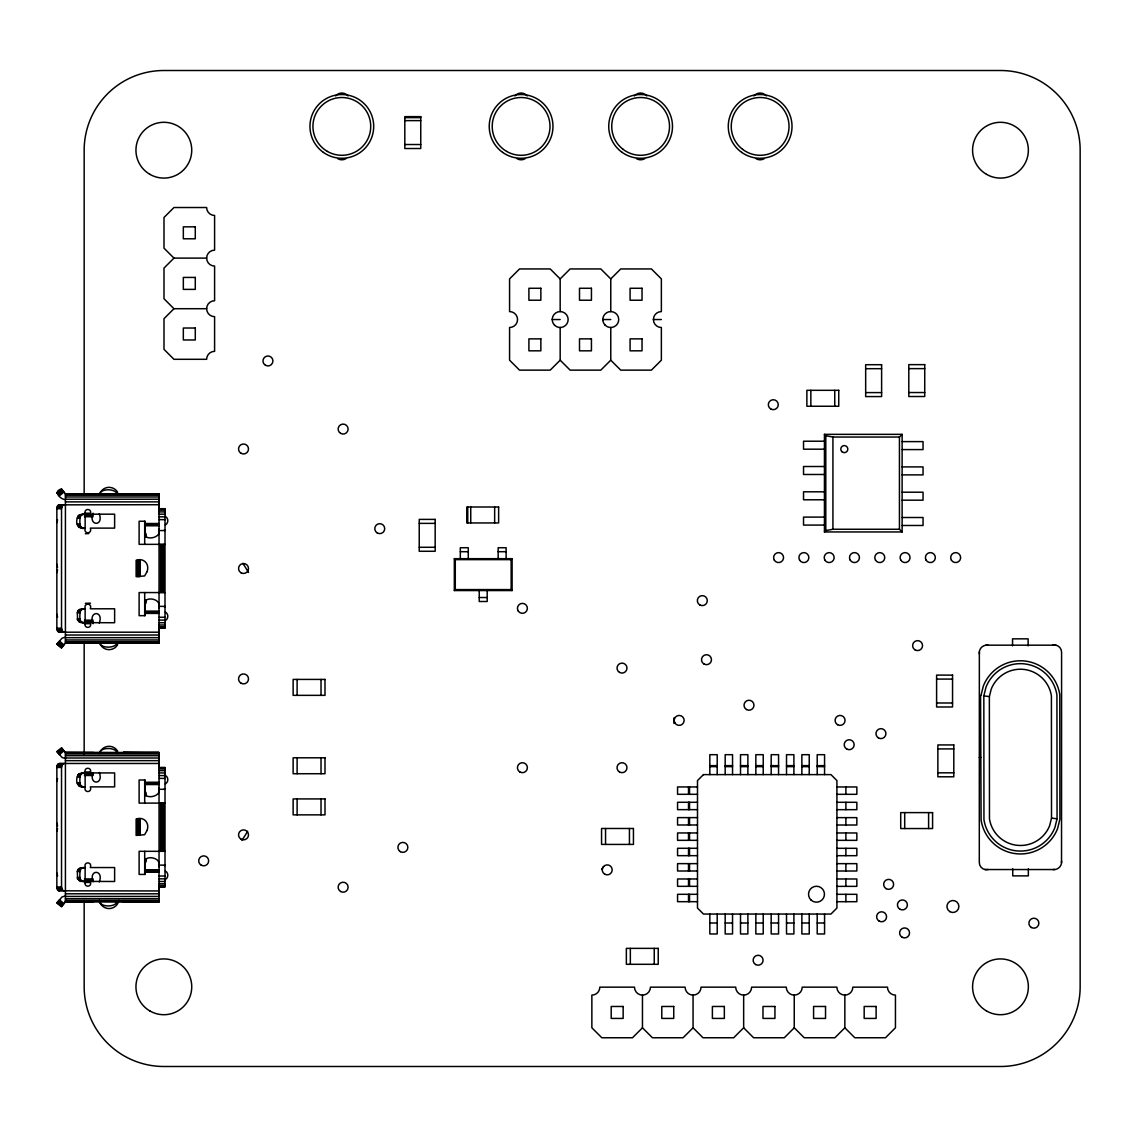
<?xml version="1.0" encoding="UTF-8"?>
<svg xmlns="http://www.w3.org/2000/svg" width="1137" height="1137" viewBox="0 0 1137 1137"><rect width="100%" height="100%" fill="white"/><g stroke="black" fill="none" stroke-linecap="round" stroke-linejoin="round"><path stroke-width="1.5" d="M159.038 632.2L59.337 632.2L57.575 631.035L56.85 628.221L56.85 508.694L57.575 505.88L59.337 504.714M56.85 522.636L57.575 519.822M63.999 632.2L62.251 631.035L61.526 628.221L61.526 508.694L62.251 505.88L63.999 504.714M56.85 572.636L57.575 569.822M59.337 890.953L57.575 889.788L56.85 886.974L56.85 767.447L57.575 764.632L59.337 763.467L159.038 763.467M56.85 781.389L57.575 778.575M63.999 890.953L62.251 889.788L61.526 886.974L61.526 767.447L62.251 764.632L63.999 763.467M56.85 831.389L57.575 828.575M159.038 507.699L158.796 508.893L159.038 499.242L65.42 499.228M159.038 766.452L158.796 767.646L159.038 758.009L65.42 757.995M77.316 518.159L78.894 515.146L81.921 514.18L114.624 514.18L114.624 528.122L90.32 528.122C92.708 534.319 82.944 534.319 85.332 528.122C79.064 530.027 75.056 523.901 77.316 518.159L79.96 518.159L80.969 515.345L83.413 514.18L78.169 515.843L80.429 516.17L77.671 516.61L80.073 517.122L77.415 517.307L79.96 518.159C80.016 521.258 78.68 527.625 83.413 528.122L78.823 527.085L80.969 526.957L77.614 525.536L80.073 525.166L77.401 524.91L79.96 524.129L77.316 524.129M77.316 612.772L79.803 609.233L85.332 608.792C82.944 602.596 92.708 602.596 90.32 608.792L114.624 608.792L114.624 622.735L80.883 622.635L77.614 620.162L77.316 612.772L79.96 612.772L80.969 609.958L83.413 608.792L78.169 610.47L80.429 610.782L77.671 611.237L80.073 611.749L77.415 611.919L79.96 612.772C80.016 615.884 78.68 622.237 83.413 622.735L78.823 621.697L80.969 621.569L77.614 620.162L80.073 619.779L77.401 619.523L79.96 618.755L77.316 618.755M77.316 776.912L78.894 773.899L81.921 772.933L114.624 772.933L114.624 786.875L90.32 786.875C92.708 793.072 82.944 793.072 85.332 786.875C79.064 788.78 75.056 782.654 77.316 776.912L79.96 776.912L80.969 774.098L83.413 772.933L78.169 774.595L80.429 774.922L77.671 775.377L80.073 775.889L77.415 776.059L79.96 776.912C80.016 780.01 78.68 786.378 83.413 786.875L78.823 785.838L80.969 785.71L77.614 784.303L80.073 783.919L77.401 783.663L79.96 782.896L77.316 782.896M77.316 871.539L79.803 868L85.332 867.545C82.944 861.349 92.708 861.349 90.32 867.545L114.624 867.545L114.624 881.488L80.883 881.388L77.614 878.915L77.316 871.539L79.96 871.539L80.969 868.711L83.413 867.545L78.169 869.222L80.429 869.535L77.671 869.99L80.073 870.501L77.415 870.686L79.96 871.539C80.016 874.637 78.68 881.004 83.413 881.488L78.823 880.464L80.969 880.322L77.614 878.915L80.073 878.546L77.401 878.276L79.96 877.508L77.316 877.508M99.274 753.504C99.644 746.838 116.841 746.838 117.21 753.504M117.21 900.916C116.841 907.582 99.644 907.582 99.274 900.916M159.038 604.529C158.583 598.957 147.696 596.996 145.095 601.274L145.095 615.671L139.112 615.671L139.112 592.562L165.007 592.562M145.095 604.699L145.166 600.848M159.038 528.947L158.839 533.637C156.934 537.943 147.54 539.748 145.095 535.641L145.095 521.243L139.112 521.243L139.112 544.353L165.007 544.353M158.839 533.637L159.038 532.372M159.038 863.296C158.583 857.71 147.696 855.749 145.095 860.027L145.095 874.424L139.112 874.424L139.112 851.315L165.007 851.315M145.095 863.452L145.166 859.6M159.038 787.699L158.839 792.404C156.934 796.696 147.54 798.501 145.095 794.393L145.095 779.996L139.112 779.996L139.112 803.106L165.007 803.106M158.839 792.404L159.038 791.139M980.975 695.574L983.334 686.037A39.823 39.823 0 0 1 1059.783 694.679L1059.911 819.152L1057.552 828.688A39.823 39.823 0 0 1 981.103 820.047L980.563 695.517M983.832 695.915L986.021 687.089A36.938 36.938 0 0 1 1056.927 695.105L1057.055 818.796L1054.866 827.622A36.938 36.938 0 0 1 983.946 819.606L983.832 695.915L989.361 696.597L989.474 818.782A31.353 31.353 0 0 0 1049.664 825.59L1051.512 818.114L1051.412 695.929A31.353 31.353 0 0 0 991.222 689.121L989.361 696.597M93.106 753.334L93.476 752.509M65.42 758.493L62.123 757.526L56.85 751.543L61.54 747.833L65.42 752.509L159.038 752.509L159.038 901.911L123.35 901.812L123.379 901.101L159.038 901.542L123.009 901.911M99.416 493.728C101.69 488.455 114.794 488.455 117.068 493.728M117.068 643.187C114.794 648.46 101.69 648.46 99.416 643.187M145.166 604.273L146.09 599.853M145.166 863.026L146.09 858.62M601.601 869.421L603.633 866.536M65.42 637.175L62.123 638.141L56.85 644.125L61.455 647.934L65.42 643.158L65.42 493.756L61.455 488.981C52.359 491.298 60.332 499.271 65.42 499.726M93.22 752.552L65.42 752.509L65.42 901.911L61.455 906.686L56.85 902.877L62.123 896.894L65.42 895.928M206.636 308.71A7.973 7.973 0 0 1 214.595 300.736L214.595 266.072A7.973 7.973 0 0 1 206.636 258.113L173.961 258.113L163.998 268.076L163.998 298.747L173.961 308.71L206.636 308.71A7.973 7.973 0 0 0 214.595 316.669L214.595 351.333A7.973 7.973 0 0 0 206.636 359.306L173.961 359.306L163.998 349.343L163.998 318.673L173.961 308.71M560.171 311.581L560.171 278.906L570.134 268.943L600.805 268.943L610.768 278.906L610.768 311.581M610.768 278.906L620.731 268.943L651.402 268.943L661.364 278.906L661.364 311.581A7.973 7.973 0 0 0 653.391 319.54A7.973 7.973 0 0 0 661.364 327.513L661.364 360.187L651.402 370.136L620.731 370.136L610.768 360.187L610.768 327.513M560.171 327.513L560.171 360.187L550.209 370.136L519.538 370.136L509.575 360.187L509.575 327.513A7.973 7.973 0 0 0 517.548 319.54A7.973 7.973 0 0 0 509.575 311.581L509.575 278.906L519.538 268.943L550.209 268.943L560.171 278.906M610.768 360.187L600.805 370.136L570.134 370.136L560.171 360.187M454.331 590.558L455.283 589.591L511.153 589.591L512.105 590.558L512.105 558.679L454.331 558.679L454.331 590.558L512.105 590.558M454.331 558.679L455.283 559.631L511.153 559.631L512.105 558.679M902.124 531.945L899.438 529.259L899.438 437.034L902.124 434.348L824.439 434.348L824.439 531.945L902.124 531.945L902.124 434.348M824.439 531.945L825.789 530.609L832.924 529.259L899.438 529.259M642.462 1027.791L632.499 1037.754L601.828 1037.754L591.865 1027.791L591.865 995.117A7.973 7.973 0 0 0 599.839 987.158L634.503 987.158A7.973 7.973 0 0 0 642.462 995.117L642.462 1027.791L652.425 1037.754L683.095 1037.754L693.058 1027.791L693.058 995.117A7.973 7.973 0 0 1 685.099 987.158L650.435 987.158A7.973 7.973 0 0 1 642.462 995.117M693.058 995.117A7.973 7.973 0 0 0 701.032 987.158L735.696 987.158A7.973 7.973 0 0 0 743.655 995.117L743.655 1027.791L733.692 1037.754L703.021 1037.754L693.058 1027.791M743.655 995.117A7.973 7.973 0 0 0 751.628 987.158L786.278 987.158A7.973 7.973 0 0 0 794.251 995.117L794.251 1027.791L784.288 1037.754L753.618 1037.754L743.655 1027.791M794.251 995.117A7.973 7.973 0 0 0 802.225 987.158L836.875 987.158A7.973 7.973 0 0 0 844.848 995.117L844.848 1027.791L834.885 1037.754L804.214 1037.754L794.251 1027.791M56.935 492.889L61.54 489.081M57.191 493.202L61.796 489.393M57.589 493.685L62.194 489.876M58.115 494.325L62.72 490.516M58.74 495.064L63.331 491.255M59.394 495.86L63.999 492.037M57.191 751.955L61.796 748.146M57.589 752.452L62.194 748.629M58.115 753.078L62.72 749.269M58.74 753.817L63.331 750.008M59.394 754.613L63.999 750.804M93.476 493.756L80.997 494.026M75.809 494.026L93.135 493.856L65.42 493.756L159.038 493.756L159.038 643.158L123.265 643.116L133.555 642.973M128.481 753.262L159.038 752.879L123.009 752.509M93.106 752.708L65.42 752.879L89.638 753.277M123.379 901.712L159.038 901.542L65.42 901.542L93.106 901.101L93.476 901.911M123.35 643.059L159.038 643.158L65.42 643.158L93.476 643.158M123.265 901.868L159.038 901.911L65.42 901.542L93.177 901.854M404.815 117.637L420.747 117.637M404.815 120.621L420.747 120.621M404.815 144.527L420.747 144.527M552.198 319.54L560.171 319.54M602.795 319.54L610.768 319.54M653.391 319.54L661.364 319.54M908.804 368.63L924.736 368.63M865.669 368.686L881.616 368.686M908.804 392.535L924.736 392.535M865.669 392.592L881.616 392.592M824.439 434.348L825.789 435.684L832.924 437.034L899.438 437.034M824.439 441.213L803.532 441.213L803.532 449.186L824.439 449.186M902.124 441.611L923.045 441.611L923.045 449.584L902.124 449.584M824.439 466.511L803.532 466.511L803.532 474.484L824.439 474.484M902.124 466.909L923.045 466.909L923.045 474.882L902.124 474.882M824.439 491.809L803.532 491.809L803.532 499.783L824.439 499.783M902.124 492.207L923.045 492.207L923.045 500.181L902.124 500.181M123.194 493.771L159.038 493.756L123.009 493.756M65.42 494.126L159.038 494.126M65.42 495.22L159.038 495.22M65.42 496.968L159.038 496.968M65.42 501.872L159.038 501.872M58.698 504.842L159.038 504.714M58.086 505.24L62.762 505.24M57.575 505.88L62.251 505.88M57.177 506.704L61.853 506.704M56.935 507.67L61.611 507.67M56.85 508.694L61.526 508.694M159.038 508.694L165.007 508.694L165.007 628.221L159.038 628.221M159.038 509.063L165.007 509.063M159.038 510.158L165.007 510.158M159.038 511.906L165.007 511.906M84.451 513.213L89.638 513.213M159.038 514.18L165.007 514.18M84.451 515.445L93.106 515.445M84.451 516.738L93.106 516.738M159.038 516.823L165.007 516.823M824.439 517.108L803.532 517.108L803.532 525.081L824.439 525.081M902.124 517.506L923.045 517.506L923.045 525.479L902.124 525.479M159.038 519.652L165.007 519.652M145.095 523.503L159.038 523.503M419.24 523.375L435.173 523.375M145.095 524.299L159.038 524.299M145.095 525.081L159.038 525.081M145.095 525.777L159.038 525.777M164.211 530.112L165.007 530.112M159.038 530.553L165.007 530.553M85.332 533.736L88.771 533.594M419.24 547.281L435.173 547.281M460.314 551.701L468.273 551.701M498.162 551.701L506.121 551.701M479.231 597.522L487.204 597.522M85.332 603.321L90.491 603.178M159.038 606.362L165.007 606.362M164.211 606.803L165.007 606.803M145.095 611.123L159.038 611.123M145.095 611.834L159.038 611.834M145.095 612.601L159.038 612.601M145.095 613.412L159.038 613.412M159.038 617.263L165.007 617.263M84.451 620.177L93.106 620.177M159.038 620.091L165.007 620.091M84.451 621.47L93.106 621.47M159.038 622.735L165.007 622.735M84.451 623.701L89.638 623.701M159.038 625.009L165.007 625.009M159.038 626.743L165.007 626.743M159.038 627.837L165.007 627.837M56.85 628.221L61.526 628.221M56.935 629.244L61.611 629.244M57.177 630.211L61.853 630.211M57.575 631.035L62.251 631.035M58.086 631.66L62.762 631.66M58.698 632.058L63.359 632.058M65.42 635.029L159.038 635.029M65.42 637.672L159.038 637.672L158.796 628.022L159.038 629.216M65.42 639.946L159.038 639.946M65.42 641.68L159.038 641.68M65.42 643.158L159.038 642.775M985.992 645.176L1056.003 645.176M936.604 679.087L952.55 679.087M936.604 702.993L952.55 702.993M937.869 748.913L953.801 748.913M123.194 752.523L159.038 752.509L123.308 752.566L123.379 753.334M65.42 753.973L159.038 753.973M65.42 755.721L159.038 755.721M979.298 757.356L980.975 757.356M65.42 760.639L159.038 760.639M58.698 763.609L63.359 763.609M58.086 764.007L62.762 764.007M57.575 764.632L62.251 764.632M57.177 765.457L61.853 765.457M709.829 765.642L717.205 765.642M725.179 765.642L732.541 765.642M740.514 765.642L747.876 765.642M755.849 765.642L763.225 765.642M771.184 765.642L778.561 765.642M786.52 765.642L793.896 765.642M801.869 765.642L809.231 765.642M817.205 765.642L824.567 765.642M56.935 766.423L61.611 766.423M709.829 766.636L717.205 766.636M725.179 766.636L732.541 766.636M740.514 766.636L747.876 766.636M755.849 766.636L763.225 766.636M771.184 766.636L778.561 766.636M786.52 766.636L793.896 766.636M801.869 766.636L809.231 766.636M817.205 766.636L824.567 766.636M56.85 767.447L61.526 767.447M159.038 767.447L165.007 767.447L165.007 886.974L159.038 886.974M159.038 767.83L165.007 767.83M159.038 768.925L165.007 768.925M159.038 770.659L165.007 770.659M84.451 771.966L89.638 771.966M159.038 772.933L165.007 772.933M937.869 772.819L953.801 772.819M84.451 774.198L93.106 774.198M84.451 775.491L93.106 775.491M159.038 775.576L165.007 775.576M159.038 778.404L165.007 778.404M145.095 782.256L159.038 782.256M145.095 783.066L159.038 783.066M145.095 783.834L159.038 783.834M145.095 784.544L159.038 784.544M697.493 786.946L677.567 786.946L677.567 794.308L697.493 794.308M836.917 786.96L856.843 786.96L856.843 794.322L836.917 794.322M164.211 788.865L165.007 788.865M159.038 789.305L165.007 789.305M697.493 802.281L677.567 802.281L677.567 809.643L697.493 809.643M836.917 802.296L856.843 802.296L856.843 809.672L836.917 809.672M697.493 817.617L677.567 817.617L677.567 824.993L697.493 824.993M836.917 817.631L856.843 817.631L856.843 825.007L836.917 825.007M697.493 832.952L677.567 832.952L677.567 840.328L697.493 840.328M836.917 832.966L856.843 832.966L856.843 840.342L836.917 840.342M697.493 848.287L677.567 848.287L677.567 855.664L697.493 855.664M836.917 848.316L856.843 848.316L856.843 855.678L836.917 855.678M697.493 863.637L677.567 863.637L677.567 870.999L697.493 870.999M836.917 863.651L856.843 863.651L856.843 871.013L836.917 871.013M159.038 865.115L165.007 865.115M164.211 865.555L165.007 865.555M984.869 869.535L1054.894 869.535M145.095 869.89L159.038 869.89M145.095 870.587L159.038 870.587M145.095 871.368L159.038 871.368M145.095 872.164L159.038 872.164M159.038 876.016L165.007 876.016M159.038 878.844L165.007 878.844M84.451 878.929L93.106 878.929M697.493 878.972L677.567 878.972L677.567 886.334L697.493 886.334M836.917 878.986L856.843 878.986L856.843 886.363L836.917 886.363M84.451 880.223L93.106 880.223M159.038 881.488L165.007 881.488M84.451 882.454L89.638 882.454M159.038 883.762L165.007 883.762M159.038 885.496L165.007 885.496M159.038 886.59L165.007 886.59M56.85 886.974L61.526 886.974M56.935 887.997L61.611 887.997M57.177 888.963L61.853 888.963M57.575 889.788L62.251 889.788M58.086 890.413L62.762 890.413M58.698 890.811L159.038 890.953M65.42 893.796L159.038 893.796M697.493 894.307L677.567 894.307L677.567 901.684L697.493 901.684M836.917 894.322L856.843 894.322L856.843 901.698L836.917 901.698M65.42 896.425L159.038 896.425L158.796 886.775L159.038 887.969M65.42 898.699L159.038 898.699M65.42 900.447L159.038 900.447M65.42 901.911L93.291 901.897M709.829 923.002L717.205 923.002M725.179 923.002L732.541 923.002M740.514 923.002L747.876 923.002M755.849 923.002L763.225 923.002M771.184 923.002L778.561 923.002M786.52 923.002L793.896 923.002M801.869 923.002L809.231 923.002M817.205 923.002L824.567 923.002M65.42 493.756L93.22 493.799M65.42 752.509L159.038 752.879L123.379 752.708M138.657 494.026L123.379 493.955L147.128 494.026M82.759 642.973L93.106 642.959M988.053 645.176L985.68 645.205A7.689 7.689 0 0 0 979.383 651.501L979.355 653.86M1052.834 869.535L1055.193 869.507A7.689 7.689 0 0 0 1061.503 863.21L1061.532 860.851M1051.512 818.114L1057.055 818.796M145.095 532.215L146.09 537.048M145.095 790.968L146.09 795.815M59.394 641.055L63.999 644.864M58.74 641.851L63.331 645.66M58.115 642.59L62.72 646.399M57.589 643.215L62.194 647.038M57.191 643.713L61.796 647.521M56.935 644.011L61.54 647.834M59.394 899.808L63.999 903.631M58.74 900.603L63.331 904.412M58.115 901.343L62.72 905.151M57.589 901.982L62.194 905.791M57.191 902.465L61.796 906.274M56.935 902.764L61.54 906.587M173.961 258.113L163.998 248.15L163.998 217.48L173.961 207.517L206.636 207.517A7.973 7.973 0 0 0 214.595 215.476L214.595 250.14A7.973 7.973 0 0 0 206.636 258.113M844.848 1027.791L854.811 1037.754L885.481 1037.754L895.444 1027.791L895.444 995.117A7.973 7.973 0 0 1 887.471 987.158L852.821 987.158A7.973 7.973 0 0 1 844.848 995.117M57.575 567.093L56.85 564.279M57.575 617.093L56.85 614.264M57.575 825.846L56.85 823.032M57.575 875.845L56.85 873.031M159.038 607.968L158.839 603.264M159.038 866.721L158.839 862.017M1061.532 862.869L1061.588 652.354A7.192 7.192 0 0 0 1052.763 645.176M1028.345 868.81L1028.345 875.874L1012.74 875.874L1012.74 868.81M1028.132 645.901L1028.132 638.838L1012.541 638.838L1012.541 645.901M979.355 651.856L979.298 862.358A7.192 7.192 0 0 0 988.124 869.535M928.602 812.614L928.602 828.546M904.697 812.614L904.697 828.546M845.885 786.96L845.885 794.322M845.885 802.296L845.885 809.672M845.885 817.631L845.885 825.007M845.885 832.966L845.885 840.342M845.885 848.316L845.885 855.678M845.885 863.651L845.885 871.013M845.885 878.986L845.885 886.363M845.885 894.322L845.885 901.698M834.757 390.318L834.757 406.25M832.924 437.034L832.924 529.259M825.789 435.684L825.789 530.609M824.567 774.61L824.567 754.684L817.205 754.684L817.205 774.61M824.567 914.049L824.567 933.96L817.205 933.96L817.205 914.049M810.852 390.318L810.852 406.25M809.231 774.61L809.231 754.684L801.869 754.684L801.869 774.61M809.231 914.049L809.231 933.96L801.869 933.96L801.869 914.049M793.896 774.61L793.896 754.684L786.52 754.684L786.52 774.61M793.896 914.049L793.896 933.96L786.52 933.96L786.52 914.049M778.561 774.61L778.561 754.684L771.184 754.684L771.184 774.61M778.561 914.049L778.561 933.96L771.184 933.96L771.184 914.049M763.225 774.61L763.225 754.684L755.849 754.684L755.849 774.61M763.225 914.049L763.225 933.96L755.849 933.96L755.849 914.049M747.876 774.61L747.876 754.684L740.514 754.684L740.514 774.61M747.876 914.049L747.876 933.96L740.514 933.96L740.514 914.049M732.541 774.61L732.541 754.684L725.179 754.684L725.179 774.61M732.541 914.049L732.541 933.96L725.179 933.96L725.179 914.049M717.205 774.61L717.205 754.684L709.829 754.684L709.829 774.61M717.205 914.049L717.205 933.96L709.829 933.96L709.829 914.049M689.519 786.946L689.519 794.308M689.519 802.281L689.519 809.643M689.519 817.617L689.519 824.993M689.519 832.952L689.519 840.328M689.519 848.287L689.519 855.664M689.519 863.637L689.519 870.999M689.519 878.972L689.519 886.334M689.519 894.307L689.519 901.684M688.525 786.946L688.525 794.308M688.525 802.281L688.525 809.643M688.525 817.617L688.525 824.993M688.525 832.952L688.525 840.328M688.525 848.287L688.525 855.664M688.525 863.637L688.525 870.999M688.525 878.972L688.525 886.334M688.525 894.307L688.525 901.684M673.943 717.959L673.943 723.43M654.244 948.372L654.244 964.304M630.339 948.372L630.339 964.304M629.443 828.489L629.443 844.421M605.552 828.489L605.552 844.421M511.153 559.631L511.153 589.591M506.121 558.679L506.121 547.721L498.162 547.721L498.162 558.679M494.652 507.003L494.652 522.949M487.204 590.558L487.204 601.501L479.231 601.501L479.231 590.558M470.746 507.003L470.746 522.949M468.273 558.679L468.273 547.721L460.314 547.721L460.314 558.679M467.762 507.003L467.762 522.949M455.283 559.631L455.283 589.591M321.018 679.414L321.018 695.347M321.018 757.796L321.018 773.728M321.018 798.927L321.018 814.859M297.112 679.414L297.112 695.347M297.112 757.796L297.112 773.728M297.112 798.927L297.112 814.859M164.211 544.353L164.211 592.562M164.211 803.106L164.211 851.315M163.259 544.353L163.259 592.562M163.259 803.106L163.259 851.315M162.022 544.353L162.022 592.562M162.022 803.106L162.022 851.315M160.587 544.353L160.587 592.562M160.587 803.106L160.587 851.315M145.678 533.367L145.678 536.792M145.678 600.123L145.678 603.548M145.678 792.119L145.678 795.545M145.678 858.876L145.678 862.301M145.365 533.026L145.365 536.451M145.365 600.45L145.365 603.889M145.365 791.778L145.365 795.218M145.365 859.217L145.365 862.642M145.166 532.628L145.166 536.067M145.166 791.395L145.166 794.82M144.697 521.243L144.697 544.353M144.697 592.562L144.697 615.671M144.697 779.996L144.697 803.106M144.697 851.315L144.697 874.424M140.121 560.285L139.979 576.615M139.979 819.038L140.121 835.382M139.581 560.285L139.581 576.615M139.581 819.038L139.581 835.382M138.941 560.285L138.941 576.615M138.941 819.038L138.941 835.382M138.117 560.285L138.117 576.615M138.117 819.038L138.117 835.382M137.165 560.285L137.165 576.615M137.165 819.038L137.165 835.382M99.274 513.739C104.064 526.985 87.862 526.104 93.106 513.213M99.274 623.161C104.064 609.929 87.862 610.811 93.106 623.701M99.274 772.492C104.178 785.07 88.345 785.34 93.106 772.648M99.274 881.928C104.178 869.35 88.345 869.094 93.106 881.772M90.32 514.18C92.708 507.969 82.944 507.969 85.332 514.18M90.32 622.735C92.708 628.932 82.944 628.932 85.332 622.735M90.32 772.933C92.708 766.722 82.944 766.722 85.332 772.933M90.32 881.488C92.708 887.699 82.944 887.699 85.332 881.488M85.133 514.18L85.133 528.122M85.133 608.792L85.133 622.735M85.133 772.933L85.133 786.875M85.133 867.545L85.133 881.488M84.166 494.78L84.166 150.183A79.675 79.675 0 0 1 163.842 70.508L1000.475 70.508A79.675 79.675 0 0 1 1080.15 150.183L1080.15 986.817A79.675 79.675 0 0 1 1000.475 1066.492L163.842 1066.492A79.675 79.675 0 0 1 84.166 986.817L84.166 901.556M84.166 642.22L84.166 754.115M247.596 831.332A253.878 253.878 0 0 1 241.939 840.357M242.906 563.398A253.878 253.878 0 0 1 248.491 572.465M345.875 158.711A8.087 8.087 0 0 1 337.788 158.711M335.628 95.92A8.087 8.087 0 0 1 348.036 95.92M753.93 95.92A8.087 8.087 0 0 1 766.352 95.92M764.192 158.711A8.087 8.087 0 0 1 756.091 158.711M634.418 95.92A8.087 8.087 0 0 1 646.825 95.92M644.665 158.711A8.087 8.087 0 0 1 636.578 158.711M514.905 95.92A8.087 8.087 0 0 1 527.312 95.92M525.152 158.711A8.087 8.087 0 0 1 517.065 158.711M100.44 492.307A9.963 9.963 0 0 1 117.694 492.307M117.694 644.693A9.963 9.963 0 0 1 100.44 644.693M165.348 516.383A4.974 4.974 0 0 1 165.348 525.01M165.348 611.99A4.974 4.974 0 0 1 165.348 620.617M100.44 751.259A9.963 9.963 0 0 1 117.694 751.259M118.873 900.376A9.963 9.963 0 0 1 99.26 900.376M165.348 775.335A4.974 4.974 0 0 1 165.348 783.962M165.348 870.956A4.974 4.974 0 0 1 165.348 879.569M147.085 571.641L144.598 575.962L136.127 576.615L136.127 560.285C143.845 557.514 149.828 564.108 147.085 571.641M147.085 830.394L144.598 834.714L136.127 835.382L136.127 819.038C143.845 816.267 149.828 822.861 147.085 830.394M703.462 774.61L697.493 780.579L697.493 908.065L703.462 914.049L830.948 914.049L836.917 908.065L836.917 780.579L830.948 774.61L703.462 774.61M420.747 116.642L404.815 116.642L404.815 148.521L420.747 148.521L420.747 116.642M195.28 226.831L183.327 226.831L183.327 238.784L195.28 238.784L195.28 226.831M195.28 277.428L183.327 277.428L183.327 289.381L195.28 289.381L195.28 277.428M540.857 288.272L528.904 288.272L528.904 300.225L540.857 300.225L540.857 288.272M591.439 288.272L579.5 288.272L579.5 300.225L591.439 300.225L591.439 288.272M642.035 288.272L630.083 288.272L630.083 300.225L642.035 300.225L642.035 288.272M195.28 328.024L183.327 328.024L183.327 339.977L195.28 339.977L195.28 328.024M540.857 338.869L528.904 338.869L528.904 350.821L540.857 350.821L540.857 338.869M591.439 338.869L579.5 338.869L579.5 350.821L591.439 350.821L591.439 338.869M642.035 338.869L630.083 338.869L630.083 350.821L642.035 350.821L642.035 338.869M881.616 364.707L865.669 364.707L865.669 396.571L881.616 396.571L881.616 364.707M924.736 364.636L908.804 364.636L908.804 396.515L924.736 396.515L924.736 364.636M838.751 390.318L806.872 390.318L806.872 406.25L838.751 406.25L838.751 390.318M498.631 507.003L466.767 507.003L466.767 522.949L498.631 522.949L498.631 507.003M435.173 519.396L419.24 519.396L419.24 551.274L435.173 551.274L435.173 519.396M952.55 675.108L936.604 675.108L936.604 706.987L952.55 706.987L952.55 675.108M324.997 679.414L293.133 679.414L293.133 695.347L324.997 695.347L324.997 679.414M953.801 744.934L937.869 744.934L937.869 776.798L953.801 776.798L953.801 744.934M324.997 757.796L293.133 757.796L293.133 773.728L324.997 773.728L324.997 757.796M324.997 798.927L293.133 798.927L293.133 814.859L324.997 814.859L324.997 798.927M932.582 812.614L900.717 812.614L900.717 828.546L932.582 828.546L932.582 812.614M633.437 828.489L601.558 828.489L601.558 844.421L633.437 844.421L633.437 828.489M658.238 948.372L626.359 948.372L626.359 964.304L658.238 964.304L658.238 948.372M623.147 1006.472L611.194 1006.472L611.194 1018.425L623.147 1018.425L623.147 1006.472M673.744 1006.472L661.791 1006.472L661.791 1018.425L673.744 1018.425L673.744 1006.472M724.34 1006.472L712.387 1006.472L712.387 1018.425L724.34 1018.425L724.34 1006.472M774.937 1006.472L762.984 1006.472L762.984 1018.425L774.937 1018.425L774.937 1006.472M825.533 1006.472L813.58 1006.472L813.58 1018.425L825.533 1018.425L825.533 1006.472M876.115 1006.472L864.177 1006.472L864.177 1018.425L876.115 1018.425L876.115 1006.472M841.806 451.602A3.525 3.525 0 0 0 847.705 450.025A3.525 3.525 0 0 0 843.398 445.704A3.525 3.525 0 0 0 841.806 451.602M811.093 900.078A7.973 7.973 0 0 0 824.268 895.956A7.973 7.973 0 0 0 814.106 886.618A7.973 7.973 0 0 0 811.093 900.078M554.543 325.182A7.973 7.973 0 0 0 567.875 321.6A7.973 7.973 0 0 0 558.111 311.851A7.973 7.973 0 0 0 554.543 325.182M605.14 325.182A7.973 7.973 0 0 0 618.457 321.6A7.973 7.973 0 0 0 608.707 311.851A7.973 7.973 0 0 0 605.14 325.182M926.058 560.072A4.974 4.974 0 0 0 934.685 560.072A4.974 4.974 0 0 0 930.379 552.61A4.974 4.974 0 0 0 926.058 560.072M674.852 722.89A4.974 4.974 0 0 0 683.479 722.89A4.974 4.974 0 0 0 679.173 715.429A4.974 4.974 0 0 0 674.852 722.89M878.46 737.941A4.974 4.974 0 0 0 885.936 733.635A4.974 4.974 0 0 0 878.46 729.314A4.974 4.974 0 0 0 878.46 737.941M915.1 649.923A4.974 4.974 0 0 0 922.562 645.603A4.974 4.974 0 0 0 915.1 641.296A4.974 4.974 0 0 0 915.1 649.923M149.899 1010.964A27.885 27.885 0 0 0 191.741 986.817A27.885 27.885 0 0 0 149.899 962.655A27.885 27.885 0 0 0 149.899 1010.964M986.532 1010.964A27.885 27.885 0 0 0 1028.36 986.817A27.885 27.885 0 0 0 986.532 962.655A27.885 27.885 0 0 0 986.532 1010.964M149.899 174.345A27.885 27.885 0 0 0 191.741 150.183A27.885 27.885 0 0 0 149.899 126.036A27.885 27.885 0 0 0 149.899 174.345M986.532 174.345A27.885 27.885 0 0 0 1028.36 150.183A27.885 27.885 0 0 0 986.532 126.036A27.885 27.885 0 0 0 986.532 174.345M604.728 874.182A4.974 4.974 0 0 0 612.203 869.862A4.974 4.974 0 0 0 604.728 865.555A4.974 4.974 0 0 0 604.728 874.182M770.801 409.007A4.974 4.974 0 0 0 778.262 404.701A4.974 4.974 0 0 0 770.801 400.395A4.974 4.974 0 0 0 770.801 409.007M902.082 937.229A4.974 4.974 0 0 0 909.557 932.908A4.974 4.974 0 0 0 902.082 928.602A4.974 4.974 0 0 0 902.082 937.229M201.192 865.172A4.974 4.974 0 0 0 208.668 860.865A4.974 4.974 0 0 0 201.192 856.545A4.974 4.974 0 0 0 201.192 865.172M879.1 921.084A4.974 4.974 0 0 0 886.576 916.777A4.974 4.974 0 0 0 879.1 912.457A4.974 4.974 0 0 0 879.1 921.084M886.149 888.665A4.974 4.974 0 0 0 893.625 884.344A4.974 4.974 0 0 0 886.149 880.038A4.974 4.974 0 0 0 886.149 888.665M846.695 749.027A4.974 4.974 0 0 0 854.157 744.707A4.974 4.974 0 0 0 846.695 740.4A4.974 4.974 0 0 0 846.695 749.027M837.585 724.724A4.974 4.974 0 0 0 845.061 720.403A4.974 4.974 0 0 0 837.585 716.097A4.974 4.974 0 0 0 837.585 724.724M519.907 772.009A4.974 4.974 0 0 0 527.383 767.702A4.974 4.974 0 0 0 519.907 763.382A4.974 4.974 0 0 0 519.907 772.009M400.395 851.684A4.974 4.974 0 0 0 407.856 847.378A4.974 4.974 0 0 0 400.395 843.057A4.974 4.974 0 0 0 400.395 851.684M619.509 772.009A4.974 4.974 0 0 0 626.984 767.702A4.974 4.974 0 0 0 619.509 763.382A4.974 4.974 0 0 0 619.509 772.009M619.509 672.408A4.974 4.974 0 0 0 626.984 668.101A4.974 4.974 0 0 0 619.509 663.781A4.974 4.974 0 0 0 619.509 672.408M899.921 909.23A4.974 4.974 0 0 0 907.383 904.924A4.974 4.974 0 0 0 899.921 900.603A4.974 4.974 0 0 0 899.921 909.23M1031.387 927.508A4.974 4.974 0 0 0 1038.863 923.187A4.974 4.974 0 0 0 1031.387 918.881A4.974 4.974 0 0 0 1031.387 927.508M241.03 453.293A4.974 4.974 0 0 0 248.506 448.987A4.974 4.974 0 0 0 241.03 444.666A4.974 4.974 0 0 0 241.03 453.293M265.461 365.275A4.974 4.974 0 0 0 272.923 360.955A4.974 4.974 0 0 0 265.461 356.648A4.974 4.974 0 0 0 265.461 365.275M699.823 604.941A4.974 4.974 0 0 0 707.299 600.634A4.974 4.974 0 0 0 699.823 596.314A4.974 4.974 0 0 0 699.823 604.941M704.002 664.008A4.974 4.974 0 0 0 711.478 659.687A4.974 4.974 0 0 0 704.002 655.381A4.974 4.974 0 0 0 704.002 664.008M518.088 610.825A4.974 4.974 0 0 0 526.715 610.825A4.974 4.974 0 0 0 522.395 603.363A4.974 4.974 0 0 0 518.088 610.825M377.271 532.969A4.974 4.974 0 0 0 384.732 528.662A4.974 4.974 0 0 0 377.271 524.342A4.974 4.974 0 0 0 377.271 532.969M241.03 572.806A4.974 4.974 0 0 0 248.506 568.5A4.974 4.974 0 0 0 241.03 564.194A4.974 4.974 0 0 0 241.03 572.806M241.03 683.223A4.974 4.974 0 0 0 248.506 678.917A4.974 4.974 0 0 0 241.03 674.596A4.974 4.974 0 0 0 241.03 683.223M241.03 839.177A4.974 4.974 0 0 0 248.506 834.871A4.974 4.974 0 0 0 241.03 830.55A4.974 4.974 0 0 0 241.03 839.177M340.631 891.522A4.974 4.974 0 0 0 348.107 887.215A4.974 4.974 0 0 0 340.631 882.895A4.974 4.974 0 0 0 340.631 891.522M755.622 964.546A4.974 4.974 0 0 0 763.083 960.239A4.974 4.974 0 0 0 755.622 955.933A4.974 4.974 0 0 0 755.622 964.546M746.512 709.545A4.974 4.974 0 0 0 753.987 705.224A4.974 4.974 0 0 0 746.512 700.918A4.974 4.974 0 0 0 746.512 709.545M340.631 433.382A4.974 4.974 0 0 0 348.107 429.061A4.974 4.974 0 0 0 340.631 424.755A4.974 4.974 0 0 0 340.631 433.382M949.935 911.675A5.969 5.969 0 0 0 958.903 906.502A5.969 5.969 0 0 0 949.935 901.314A5.969 5.969 0 0 0 949.935 911.675M774.269 560.072A4.974 4.974 0 0 0 782.896 560.072A4.974 4.974 0 0 0 778.589 552.61A4.974 4.974 0 0 0 774.269 560.072M799.567 560.072A4.974 4.974 0 0 0 808.194 560.072A4.974 4.974 0 0 0 803.887 552.61A4.974 4.974 0 0 0 799.567 560.072M824.865 560.072A4.974 4.974 0 0 0 833.492 560.072A4.974 4.974 0 0 0 829.186 552.61A4.974 4.974 0 0 0 824.865 560.072M850.163 560.072A4.974 4.974 0 0 0 858.79 560.072A4.974 4.974 0 0 0 854.484 552.61A4.974 4.974 0 0 0 850.163 560.072M875.462 560.072A4.974 4.974 0 0 0 884.089 560.072A4.974 4.974 0 0 0 879.782 552.61A4.974 4.974 0 0 0 875.462 560.072M900.76 560.072A4.974 4.974 0 0 0 909.387 560.072A4.974 4.974 0 0 0 905.08 552.61A4.974 4.974 0 0 0 900.76 560.072M951.356 560.072A4.974 4.974 0 0 0 959.983 560.072A4.974 4.974 0 0 0 955.677 552.61A4.974 4.974 0 0 0 951.356 560.072M502.668 152.401A31.864 31.864 0 0 0 552.838 129.376A31.864 31.864 0 0 0 507.813 97.441A31.864 31.864 0 0 0 502.668 152.401M506.661 151.42A28.88 28.88 0 0 0 549.995 126.406A28.88 28.88 0 0 0 506.661 101.392A28.88 28.88 0 0 0 506.661 151.42M622.181 152.401A31.864 31.864 0 0 0 672.351 129.376A31.864 31.864 0 0 0 627.326 97.441A31.864 31.864 0 0 0 622.181 152.401M623.048 149.317A28.88 28.88 0 0 0 669.267 130.172A28.88 28.88 0 0 0 629.571 99.715A28.88 28.88 0 0 0 623.048 149.317M741.708 152.401A31.864 31.864 0 0 0 791.878 129.376A31.864 31.864 0 0 0 746.853 97.441A31.864 31.864 0 0 0 741.708 152.401M742.56 149.317A28.88 28.88 0 0 0 788.78 130.172A28.88 28.88 0 0 0 749.084 99.715A28.88 28.88 0 0 0 742.56 149.317M323.391 152.401A31.864 31.864 0 0 0 373.561 129.376A31.864 31.864 0 0 0 328.536 97.441A31.864 31.864 0 0 0 323.391 152.401M327.385 151.42A28.88 28.88 0 0 0 370.719 126.406A28.88 28.88 0 0 0 327.385 101.392A28.88 28.88 0 0 0 327.385 151.42"/></g></svg>
